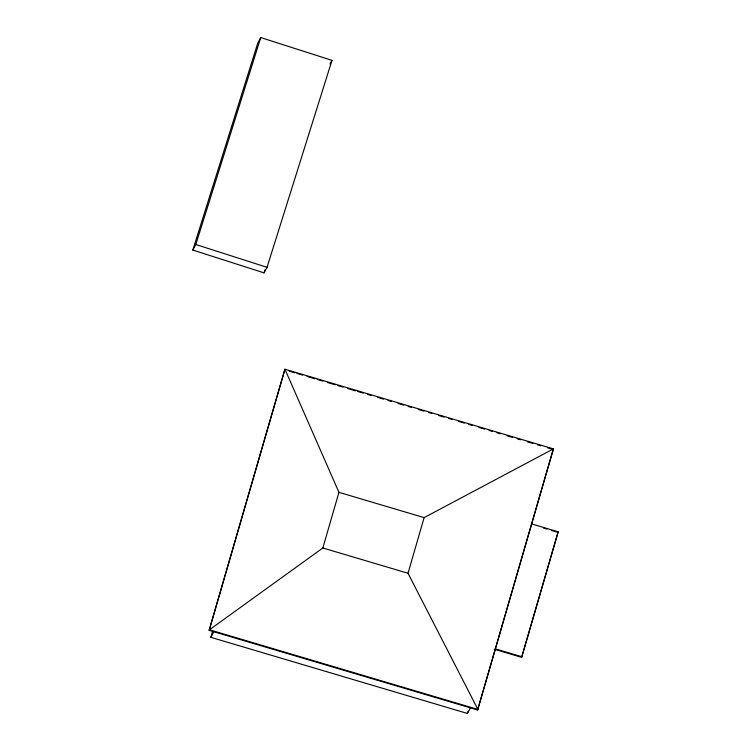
<?xml version="1.0" encoding="UTF-8"?>
<svg xmlns="http://www.w3.org/2000/svg" width="751" height="751" viewBox="0 0 751 751"><rect width="100%" height="100%" fill="white"/><g stroke="black" fill="none" stroke-linecap="round" stroke-linejoin="round"><path stroke-width="1.13" d="M209.144 630.342L284.939 369.229L553.412 448.891L477.617 710.005L209.144 630.342L284.939 369.229L338.954 492.346L322.836 547.986L209.445 629.789L477.918 709.451L408.009 573.257L424.137 517.617L553.412 448.891L477.617 710.005M470.652 707.395L467.404 713.45L210.862 637.327L212.495 631.704M467.404 713.45L468.061 711.197M494.233 649.193L521.663 657.332L558.171 531.811L531.839 523.991M521.663 657.332L558.171 531.811M192.829 250.055L257.771 43.098L260.747 37.55L331.989 60.362L267.037 267.318L264.061 272.866L192.829 250.055L195.804 244.507L260.747 37.55M264.061 272.866L265.122 269.506M329.999 64.06L331.989 60.362M210.862 637.327L214.11 631.272M289.135 371.116L294.749 372.787M297.002 373.454L302.615 375.125M307.112 376.458L314.969 378.786M317.222 379.452L322.836 381.123M327.333 382.456L335.19 384.784M337.443 385.451L343.057 387.122M347.544 388.455L355.411 390.783M357.654 391.449L363.277 393.12M367.765 394.453L371.135 395.448M377.875 397.448L383.498 399.119M387.985 400.452L391.355 401.447M398.096 403.447L403.719 405.118M408.206 406.451L411.576 407.455M418.316 409.455L423.93 411.116M428.427 412.449L431.797 413.454M438.537 415.453L444.151 417.115M448.647 418.448L452.018 419.452M458.758 421.452L464.371 423.113M468.868 424.446L472.238 425.451M478.978 427.45L484.592 429.112M489.089 430.445L492.459 431.45M496.946 432.783L500.316 433.778M507.056 435.777L512.68 437.448M517.167 438.781L520.537 439.776M527.277 441.785L532.891 443.447M537.387 444.78L540.758 445.784M547.498 447.784L553.111 449.445M543.611 528.131L546.906 529.108M551.29 530.413L556.782 532.037M338.954 492.346L424.137 517.617M322.836 547.986L408.009 573.257M495.632 648.967L521.964 656.778M195.804 244.507L267.037 267.318"/></g></svg>
